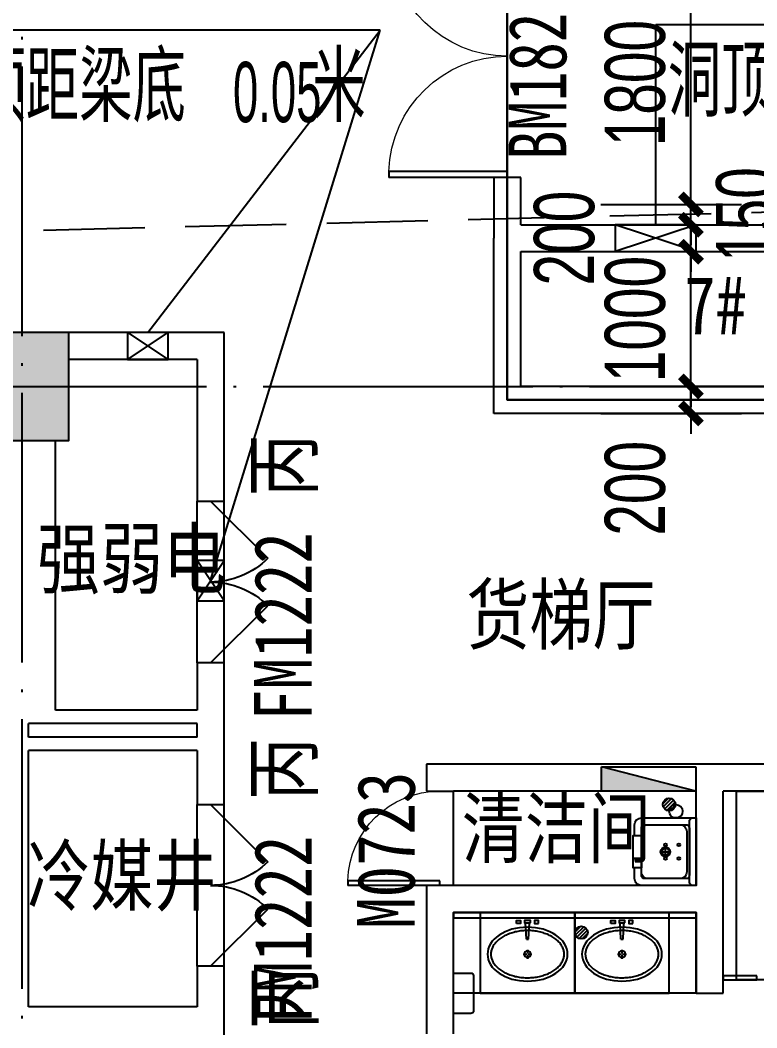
# Model space of a CAD drawing. Extents: x -409435 to 356702, y -107829 to 330904.
# Drawn here: x 32389 to 37850, y 101044 to 108517 of the extents above; entities that cross this region are included whole.
import ezdxf
from ezdxf.xclip import XClip

# ---------------------------------------------------------------- set-up
doc = ezdxf.new("R2010")
doc.units = 0
doc.header["$LTSCALE"] = 1000
doc.header["$MEASUREMENT"] = 0
doc.header["$XCLIPFRAME"] = 0
doc.linetypes.add('104-14# 核心筒$0$DOTE', pattern=[2.4200000000000004, 2, -0.2, 0.02, -0.2])
doc.linetypes.add('X-104 14#平面$0$109 3#平面$0$DASH', pattern=[0.35, 0.25, -0.1])
for name, color, linetype in [('01-标注_尺寸', 124, 'Continuous'), ('01-标注_符号', 200, 'Continuous'), ('02-TEXT_标注', 130, 'Continuous'), ('104-14# 核心筒$0$02-TEXT_标注', 130, 'Continuous'), ('104-14# 核心筒$0$02-TEXT_门窗', 151, 'Continuous'), ('104-14# 核心筒$0$A-C_门', 150, 'Continuous'), ('104-14# 核心筒$0$A-I_卫-洁具', 241, 'Continuous'), ('104-14# 核心筒$0$A-I_卫-隔断', 214, 'Continuous'), ('104-14# 核心筒$0$A-TECH_水', 3, 'Continuous'), ('104-14# 核心筒$0$A_AXIS-轴线', 36, '104-14# 核心筒$0$DOTE'), ('104-14# 核心筒$0$A_STR-砌块墙', 121, 'Continuous'), ('104-14# 核心筒$0$A_STR-砼柱', 51, 'Continuous'), ('104-14# 核心筒$0$DOOR_FIRE', 220, 'Continuous'), ('104-14# 核心筒$0$DOOR_FIRE_TEXT', 7, 'Continuous'), ('PUB_HATCH', 8, 'Continuous'), ('X-104 14#平面$0$02-TEXT_标注', 130, 'Continuous'), ('X-104 14#平面$0$02-TEXT_门窗', 151, 'Continuous'), ('X-104 14#平面$0$A-C_门', 150, 'Continuous'), ('X-104 14#平面$0$A-SUR_吊顶', 40, 'Continuous'), ('X-104 14#平面$0$A-TECH_暖通', 6, 'Continuous'), ('X-104 14#平面$0$A-TECH_水', 3, 'Continuous'), ('X-104 14#平面$0$A-TECH_电气', 240, 'Continuous'), ('X-104 14#平面$0$A_STR-砌块墙', 121, 'Continuous'), ('建-标注-文本', 254, 'Continuous'), ('建-标注-索引', 75, 'Continuous')]:
    doc.layers.add(name, color=color, linetype=linetype)
doc.layers.add('104-14# 核心筒$0$04-不打印_辅助线', color=165, linetype='Continuous', plot=False)
doc.layers.add('X-104 14#平面$0$000套内', color=226, linetype='Continuous', lineweight=30, plot=False)
doc.styles.add('104-14# 核心筒$0$_TCH_WINDOW', font='STXIHEI_0.TTF', dxfattribs={"width": 0.8, "height": 3.5})
doc.styles.add('104-14# 核心筒$0$Standard', font='STXIHEI_0.TTF', dxfattribs={"width": 0.8})
doc.styles.add('_TCH_DIM', font='ros.shx', dxfattribs={"width": 0.8, "height": 2, "bigfont": 'jd.shx'})
doc.styles.add('_TCH_DIM_T3', font='ros.shx', dxfattribs={"width": 0.7058823529411765, "bigfont": 'jd.shx'})
doc.styles.add('X-104 14#平面$0$_TCH_WINDOW', font='STXIHEI_0.TTF', dxfattribs={"width": 0.75, "height": 3.5})
doc.styles.add('X-104 14#平面$0$Standard', font='STXIHEI_0.TTF', dxfattribs={"width": 0.8})
doc.dimstyles.new('_TCH_ARCH&&150', dxfattribs={"dimtxt": 446.25, "dimasz": 150, "dimexe": 375, "dimexo": 450, "dimgap": 189.375, "dimtad": 1, "dimdec": 0, "dimzin": 0, "dimdsep": 46, "dimtxsty": '_TCH_DIM_T3', "dimblk": 'ARCHTICK', "dimcen": 0.09, "dimclrt": 7, "dimazin": 2, "dimtfac": 1, "dimtdec": 0, "dimtix": 1, "dimtmove": 2, "dimatfit": 3, "dimfxl": 0, "dimtolj": 1, "dimtzin": 0, "dimarcsym": 0})

# ---------------------------------------------------------------- blocks, each defined once
blk = doc.blocks.new('104-14# 核心筒$0$$lvtry$00000200')
at = {"color": 0}
for p, q in [((-109.7834388052506, -40.0000000100008, 1e-08), (-109.7834388052433, -469.6564289897615, 1e-08)), ((99.78343880524335, -30.0000000100008, 1e-08), (-99.78343880524335, -30.0000000100008, 1e-08)), ((109.7834388052361, -469.6564289897615, 1e-08), (109.7834388052361, -40.0000000100008, 1e-08))]:
    blk.add_line(p, q, dxfattribs=at)
at = {"color": 0, "elevation": 1e-08}
blk.add_lwpolyline([(99.78343880524335, -1.000080374069512e-08), (-99.78343880524335, -1.000080374069512e-08, 0.4142135623730951), (-139.7834388052433, -40.0000000100008), (-139.7834388052433, -479.6564289897615, 0.4142135623730951), (-29.78343880524335, -589.6564289897615), (29.78343880523607, -589.6564289897615, 0.4142135623730903), (139.7834388052361, -479.6564289897633), (139.7834388052361, -40.0000000100008, 0.4142135623730951)], format="xyb", close=True, dxfattribs=at)
blk.add_lwpolyline([(139.7834388052361, -469.6564289897615), (-139.7834388052433, -469.6564289897615)], dxfattribs=at)
at = {"color": 0}
blk.add_circle((0, -358.6146012114659, 1e-08), 20, dxfattribs=at)
for centre, start, end in [((-99.78343880525063, -40.0000000100008, 1e-08), 90, 180), ((99.78343880523607, -40.0000000100008, 1e-08), 0, 90)]:
    blk.add_arc(centre, 10, start, end, dxfattribs=at)
for p in [(0, 0), (0, -358.6146012114659, 1e-08)]:
    blk.add_point(p, dxfattribs=at)
blk = doc.blocks.new('104-14# 核心筒$0$hgfasg')
at = {"layer": '104-14# 核心筒$0$04-不打印_辅助线'}
blk.add_lwpolyline([(-450, 1400), (450, 1400), (450, 0), (-450, 0)], close=True, dxfattribs=at)
at = {"yscale": -1}
blk.add_blockref('104-14# 核心筒$0$$lvtry$00000200', (0, 200), dxfattribs=at)
blk = doc.blocks.new('104-14# 核心筒$0$meae')
for p, q in [((-215.039999999979, 0), (-243.7679999999818, 0)), ((-210, 5.039999999979045), (-210, 32.76000000000931)), ((-176.7359999999753, 0), (-204.9599999999627, 0)), ((-99.54815868195146, 8), (21.68149024352897, 14.3899337600451)), ((-99.54815868195146, -7.999999999941792), (-99.54815868195146, 8)), ((21.68149024352897, -14.3899337601033), (21.68149024352897, 14.3899337600451)), ((-210, -32.25599999999395), (-210, -5.039999999979045)), ((-99.54815868195146, -8.000000000058208), (21.68149024352897, -14.3899337601033))]:
    blk.add_line(p, q)
for points in [[(17.19145484233741, 81.35012003820157), (40, 81.35012003820157), (39.99999999994179, 51.35012003820157), (17.1914548422792, 51.35012003820157)], [(21.68149024352897, 21.35012003820157), (40, 21.35012003820157), (40, -21.35012003820157), (21.68149024352897, -21.35012003820157)], [(17.19145484233741, -81.35012003820157), (40, -81.35012003820157), (39.99999999994179, -51.35012003820157), (17.1914548422792, -51.35012003820157)]]:
    blk.add_lwpolyline(points, close=True)
at = {"const_width": 0.8399999999999999}
blk.add_lwpolyline([(-209.5800000000163, -0.1400000000139698, -0.9999999999999999), (-210.4199999999837, -0.1400000000139698, -0.9999999999999999)], format="xyb", close=True, dxfattribs=at)
blk.add_circle((-210, 0), 25.2)
blk.add_ellipse((-210, 0), major_axis=(0, -296.8388870928175), ratio=0.6737661697857759)
at = {"color": 8}
blk.add_open_spline([(-210, -271.838887092832), (-201.6286662275088, -271.838887092832), (-193.2556980797672, -270.8834744876949), (-176.5567826171755, -267.0318226981908), (-168.2292954665609, -264.1331208487391), (-151.7464247078751, -256.3412992825033), (-143.592075161112, -251.4461166422116), (-127.6688291439204, -239.6628589069005), (-119.9016611408442, -232.7743547918508), (-105.0053654383519, -217.100718463771), (-97.87740360945463, -208.3160983382841), (-84.50442564953119, -189.0367220979533), (-78.25994529254967, -178.5426552897552), (-66.86596525227651, -156.1005802754662), (-61.71665413689334, -144.1531549534993), (-52.68240508378949, -119.1104159536771), (-48.79751711455174, -106.0155586157343), (-42.41598126577446, -79.01830609660828), (-39.91934085072717, -65.11628590768669), (-36.39207964838715, -36.86706837144447), (-35.3614577781409, -22.5202054088586), (-34.79793056182098, 6.244822261855006), (-35.26502483320655, 20.66266644134885), (-37.68259151588427, 49.19399507466005), (-39.63306519814068, 63.30715293157846), (-44.95700291811954, 90.86129060061648), (-48.33046480413759, 104.3019146881416), (-56.39392556494568, 130.1611448710319), (-61.0838973345235, 142.5793309712317), (-71.62818411248736, 166.0733063118532), (-77.48238030000357, 177.1485642623738), (-90.15903716551838, 197.6798496269621), (-96.98112566315103, 207.1352148510632), (-111.3602107425686, 224.2113378457143), (-118.9163064261083, 231.8314545630128), (-134.510733252624, 245.1036245926516), (-142.547481424408, 250.7556368449004), (-158.868371842138, 260.0530890176306), (-167.1509793659789, 263.6999722997425), (-183.7976203592261, 269.0257272459567), (-192.162095878215, 270.7072330619558), (-208.8995512870024, 272.153067119536), (-217.2755150526064, 271.9185741905239), (-234.0031495776493, 269.526916392555), (-242.3573442720808, 267.3679324407713), (-258.9526960913208, 261.0731867576833), (-267.1936322519905, 256.9349128940958), (-283.3781850557425, 246.65468100406), (-291.3201072766096, 240.5117016318836), (-306.6623222918133, 226.2813428560039), (-314.0611830068519, 218.1942343084957), (-328.0653621423407, 200.2301868745126), (-334.6699371464783, 190.353927289194), (-346.859358667396, 169.044026111078), (-352.4439172392595, 157.6110181525), (-362.4072642970132, 133.476927122334), (-366.7859668953461, 120.7763437553076), (-374.1964356524404, 94.43610308453208), (-377.2281845823745, 80.79684587812517), (-381.8495765395346, 52.93462008907227), (-383.4392193020904, 38.71199739631265), (-385.1273327118251, 10.0537408667733), (-385.225804392132, -4.381569712015335), (-383.9285565786413, -33.08909023553133), (-382.5328362500295, -47.36097819061251), (-378.2902226594742, -75.36972922243876), (-375.4433290168527, -89.10625087702647), (-368.3874579074909, -115.6863969620317), (-364.1784936326439, -128.529630749661), (-354.5335200406262, -152.9902308470919), (-349.097582319926, -164.6071133053629), (-337.1786070214584, -186.3198765731067), (-330.6958189697471, -196.415140855941), (-316.9037533847149, -214.843760280055), (-309.5951420506462, -223.1764269854757), (-294.4000191528467, -237.9131964488188), (-286.5148495539906, -244.3169298697612), (-270.41386736813, -255.1213227973203), (-262.1997869724291, -259.5227866767091), (-245.6385630253353, -266.3373192788567), (-237.2919559226721, -268.7527736420161), (-222.6272707111784, -271.2949484957498), (-216.3134306632564, -271.838887092832), (-210, -271.838887092832)], degree=3, knots=[0, 0, 0, 0, 0.1541728099079682, 0.1541728099079682, 0.3083456198159364, 0.3083456198159364, 0.4625184297239047, 0.4625184297239047, 0.6166912396318729, 0.6166912396318729, 0.7708640495398411, 0.7708640495398411, 0.9250368594478093, 0.9250368594478093, 1.079209669355778, 1.079209669355778, 1.233382479263746, 1.233382479263746, 1.387555289171714, 1.387555289171714, 1.541728099079682, 1.541728099079682, 1.69590090898765, 1.69590090898765, 1.850073718895619, 1.850073718895619, 2.004246528803587, 2.004246528803587, 2.158419338711555, 2.158419338711555, 2.312592148619523, 2.312592148619523, 2.466764958527492, 2.466764958527492, 2.62093776843546, 2.62093776843546, 2.775110578343428, 2.775110578343428, 2.929283388251396, 2.929283388251396, 3.083456198159364, 3.083456198159364, 3.237629008067333, 3.237629008067333, 3.391801817975301, 3.391801817975301, 3.545974627883269, 3.545974627883269, 3.700147437791237, 3.700147437791237, 3.854320247699206, 3.854320247699206, 4.008493057607174, 4.008493057607174, 4.162665867515142, 4.162665867515142, 4.31683867742311, 4.31683867742311, 4.471011487331078, 4.471011487331078, 4.625184297239047, 4.625184297239047, 4.779357107147015, 4.779357107147015, 4.933529917054983, 4.933529917054983, 5.087702726962951, 5.087702726962951, 5.24187553687092, 5.24187553687092, 5.396048346778888, 5.396048346778888, 5.550221156686856, 5.550221156686856, 5.704393966594824, 5.704393966594824, 5.858566776502792, 5.858566776502792, 6.012739586410761, 6.012739586410761, 6.166912396318729, 6.166912396318729, 6.283185307179586, 6.283185307179586, 6.283185307179586, 6.283185307179586], dxfattribs=at)
at = {"layer": '104-14# 核心筒$0$04-不打印_辅助线'}
blk.add_lwpolyline([(-499.9999999998836, -349.9999999999418), (-499.9999999998836, 350.0000000000582), (100.0000000001164, 350.0000000000582), (100.0000000001164, -349.9999999999418)], close=True, dxfattribs=at)
blk = doc.blocks.new('104-14# 核心筒$0$hgfd')
at = {"color": 8}
for p, q in [((-38.49999971458601, 228.000000048185), (38.50000028541399, 227.9999999518077)), ((3.335953806526959e-07, 266.5000000000036), (2.372253220528364e-07, 189.5000000000036))]:
    blk.add_line(p, q, dxfattribs=at)
for points in [[(250, -3.504792402964085e-07), (-249.9999999999927, 3.504792402964085e-07), (-249.9999994917889, 406.0000003504792, -0.4142135623732199), (-199.9999994292011, 456.0000002878987), (-119.9999994292084, 456.0000001877597), (-119.9999994166865, 466.000000187767), (120.0000005833208, 465.9999998122548), (120.0000005708062, 455.9999998122548), (200.000000570777, 455.9999997121158, -0.414213562372991), (250.0000005081893, 405.9999996495353)], [(175.000000062566, 49.99999974339516), (-174.9999999374049, 50.00000025659756, -0.4142135623730927), (-199.9999999061183, 75.00000028789145), (-199.9999995230974, 381.0000002878987, -0.414213562373095), (-174.9999994917962, 406.0000002565976), (175.0000005082111, 405.9999997434024, -0.4142135623731322), (200.0000004769245, 380.9999997121085), (200.0000000938744, 74.99999971210127, -0.4142135623730573)], [(250, -3.504792402964085e-07), (-249.9999999999927, 3.504792402964085e-07), (-249.9999999686988, 25.00000035048652, -0.4142135623730971), (-224.9999999373977, 50.00000031918535), (225.0000000625878, 49.99999968082193, -0.4142135623730932), (250.0000000313012, 24.99999964952804)]]:
    blk.add_lwpolyline(points, format="xyb", close=True)
blk.add_lwpolyline([(120.0000005708062, 455.9999998122548), (200.000000570777, 455.9999997121158, -0.414213562373095), (250.0000005081893, 405.9999996495353), (250, -3.504792402964085e-07), (-249.9999999999927, 3.504792402964085e-07), (-249.9999994917889, 406.0000003504792, -0.4142135623730929), (-199.9999994292011, 456.0000002878987), (-119.9999994292084, 456.0000001877597)], format="xyb")
blk.add_lwpolyline([(120.0000005082184, 405.9999998122476), (-119.9999994917889, 406.0000001877524), (-119.9999994166865, 466.000000187767), (120.0000005833208, 465.9999998122548)], close=True)
blk.add_lwpolyline([(150.0000000876389, 69.99999977469633), (-149.9999999123756, 70.00000022531094, -0.4142135623730976), (-199.9999998497879, 120.0000002878915), (-199.9999995543913, 356.0000002878842, -0.414213562373095), (-149.9999994918035, 406.0000002253037), (150.0000005081965, 405.9999997746963, -0.414213562373095), (200.0000004456087, 355.9999997121085), (200.0000001502194, 119.9999997121231, -0.4142135623731096)], format="xyb", close=True, dxfattribs=at)
for centre, radius in [((-49.99999971457146, 228.0000000625914), 10), ((2.854139893315732e-07, 228.0000000000036), 35), ((50.00000028542127, 227.9999999374159), 10), ((-49.99999983975431, 128.0000000625841), 10), ((50.00000016025297, 127.9999999374159), 10)]:
    blk.add_circle(centre, radius)
blk.add_circle((2.854139893315732e-07, 228.0000000000036), 25, dxfattribs=at)
blk = doc.blocks.new('104-14# 核心筒$0$$DorLib2D$00000001')
for p, q in [((0.45, 0.9750000000000001), (0.5000000000000002, 0.9750000000000001)), ((0.45, 0), (0.45, 0.9750000000000001)), ((0.5, 0), (0.5, 0.9750000000000001)), ((0.5, 0), (0.45, 0))]:
    blk.add_line(p, q)
at = {"lineweight": 13}
blk.add_arc((0.475, 0), 0.975, 91.4692835813538, 180, dxfattribs=at)
blk = doc.blocks.new('104-14# 核心筒$0$$DorLib2D$00000116')
at = {"color": 0}
for p, q in [((-0.4999999999999929, 7.105427357601002e-15), (-0.146446609406766, 0.353553390593234)), ((0.5000000000000071, 7.105427357601002e-15), (0.1464466094067731, 0.353553390593234))]:
    blk.add_line(p, q, dxfattribs=at)
for centre, radius, start, end in [((-0.4999999999984652, 4.831690603168681e-13), 0.4999999999984674, 0, 45), ((0.4999999999977511, 9.059419880941277e-13), 0.4999999999976598, 135, 180)]:
    blk.add_arc(centre, radius, start, end, dxfattribs=at)
blk = doc.blocks.new('_FZH')
blk.add_lwpolyline([(-0.5, -0.5), (0.5, -0.5), (0.5, 0.5), (-0.5, 0.5)], close=True)
at = {"layer": 'PUB_HATCH'}
blk.add_solid([(-0.5, -0.5), (0.5, -0.5), (-0.5, 0.5), (0.5, 0.5)], dxfattribs=at)
blk = doc.blocks.new('104-14# 核心筒$0$$TwtSys$00000141')
for p, q in [((-94.19606303561523, 7.672111694559135), (-10.08309029082739, 91.78508443935061)), ((-94.19606303561523, 7.672111694559135), (-10.08309029082739, 91.78508443935061)), ((-87.21916889109707, -35.05448014085778), (35.05448014085778, 87.21916889110071)), ((-87.21916889109707, -35.05448014085778), (35.05448014085778, 87.21916889110071)), ((-66.46803743153214, -66.46803743153941), (66.46803743153214, 66.46803743153214)), ((-66.46803743153214, -66.46803743153578), (66.46803743153214, 66.46803743153214)), ((-32.35611368903483, -87.061266563549), (87.58274635417911, 32.87759347966494)), ((-32.35611368903483, -87.061266563549), (87.58274635417911, 32.87759347966858)), ((11.43110768805855, -92.25951895252001), (92.2594807012465, -11.43114593933933)), ((11.43110768805855, -92.25951895252001), (92.2594807012465, -11.43114593933933))]:
    blk.add_line(p, q)
blk.add_circle((0, 0), 94)
blk.add_circle((0, 0), 94)
blk = doc.blocks.new('104-14# 核心筒')
at = {"layer": '104-14# 核心筒$0$A-C_门'}
blk.add_line((35599.99999999997, 102100.0002014752), (35600, 102800.0002014752), dxfattribs=at)
at = {"layer": '104-14# 核心筒$0$A-I_卫-洁具', "ltscale": 0.1}
for points in [[(35599.99999999997, 101900.0002014753), (37400.00000000009, 101900.0002014762), (37400.00000000009, 101300.0002014762), (35599.99999999997, 101300.0002014753)], [(35600.00000000002, 101860.0002014752), (37400.00000000025, 101860.0002014748), (37400.00000000025, 101900.0002014748), (35600.00000000002, 101900.0002014752)]]:
    blk.add_lwpolyline(points, close=True, dxfattribs=at)
blk.add_lwpolyline([(35599.99999999997, 101150.0002014753), (35599.99999999997, 101450.0002014753), (35729.99999999997, 101450.0002014753, -0.414213562373095), (35749.99999999997, 101430.0002014753), (35749.99999999997, 101170.0002014753, -0.414213562373095), (35729.99999999997, 101150.0002014753)], format="xyb", close=True, dxfattribs=at)
at = {"layer": '104-14# 核心筒$0$A-I_卫-隔断'}
for p, q in [((37849.99999988874, 101430.0002014764), (37600.0000000001, 101430.0002014765)), ((37600.0000000001, 101430.0002014765), (37600.0000000001, 101400.0002014765)), ((37849.99999988874, 101400.0002014767), (37849.99999988874, 101430.0002014764)), ((37600.0000000001, 101400.0002014765), (37849.99999988874, 101400.0002014767))]:
    blk.add_line(p, q, dxfattribs=at)
at = {"layer": '104-14# 核心筒$0$A_AXIS-轴线'}
for p, q in [((32399.99999999997, 139633.6034567634), (32399.99999999997, 80554.87603027455)), ((-9370.123865286841, 105800), (120259.9219097959, 105800))]:
    blk.add_line(p, q, dxfattribs=at)
at = {"layer": '104-14# 核心筒$0$A_STR-砌块墙'}
for p, q in [((33899.99999994392, 106200.0000000002), (32750, 106199.9999999997)), ((33899.99999995194, 104950.0000000072), (33899.99999994392, 106200.0000000002)), ((33699.99999994519, 106000.0000000001), (32750, 105999.9999999995)), ((33699.99999994519, 106000.0000000001), (33699.99999995187, 104950.0000000059)), ((32649.99999996133, 103399.9999999998), (32649.99999994876, 105400)), ((33699.99999995187, 104950.0000000059), (33899.99999995194, 104950.0000000072)), ((33899.99999995956, 103750.0000000066), (33699.9999999595, 103750.0000000053)), ((33699.9999999595, 103750.0000000053), (33699.99999996171, 103399.9999999998)), ((33899.99999996202, 103350.0000000007), (33899.99999995956, 103750.0000000066)), ((33699.99999996171, 103399.9999999998), (32649.99999996133, 103399.9999999998)), ((33699.99999996224, 103299.9999999999), (32449.99999996236, 103300)), ((32449.99999996298, 103200.0000000003), (32449.99999996236, 103300)), ((33699.99999996288, 103200.0000000002), (33699.99999996224, 103299.9999999999)), ((33899.99999996329, 103150.0000000007), (33899.99999996202, 103350.0000000007)), ((33699.99999996288, 103200.0000000002), (32449.99999996298, 103200.0000000003)), ((33899.99999996612, 102700.0000000007), (33899.99999996329, 103150.0000000007)), ((33699.99999996358, 103100), (32449.99999996322, 103100.0000000001)), ((32449.99999997501, 101200.0000000002), (32449.99999996322, 103100.0000000001)), ((33699.99999996358, 103100), (33699.99999996609, 102699.9999999994)), ((35399.99999999992, 103000.0002015422), (35400.00000000003, 102800.0002014755)), ((37499.99999999994, 103000.0002015422), (35399.99999999992, 103000.0002015422)), ((38250.00029705988, 103000.0002015419), (37499.99999999994, 103000.0002015422)), ((35400.00000000003, 102800.0002014755), (35599.99999999975, 102800.0002014755)), ((37400.00000000017, 102800.0002015421), (35599.99999999983, 102800.0002015422)), ((37400.00000000015, 102100.0002014751), (37400.00000000017, 102800.0002015421)), ((37599.99999999991, 102000.0002014751), (37600.0000000001, 102800.0002015419)), ((38350.00029705989, 102800.0002015422), (37600.0000000001, 102800.0002015419)), ((33699.99999996609, 102699.9999999994), (33899.99999996612, 102700.0000000007)), ((35599.99999999981, 102100.0002014752), (35400.00000000006, 102100.0002014755)), ((35400.00000000006, 102100.0002014755), (35399.99999999997, 102000.0002014752)), ((37400.00000000015, 102100.0002014751), (35599.99999999981, 102100.0002014752)), ((35399.99999999997, 102000.0002014752), (35399.99999999996, 101000.0002015417)), ((37599.99999999991, 101300.0002014762), (37599.99999999991, 102000.0002014751)), ((37400.00000000012, 101900.0002014751), (35600.00000000002, 101900.0002014752)), ((35600.00000000001, 101000.0002015417), (35600.00000000002, 101900.0002014752)), ((37399.99999999991, 101300.0002014762), (37400.00000000012, 101900.0002014751)), ((33899.99999997376, 101500.0000000007), (33699.99999997371, 101499.9999999994)), ((33699.99999997371, 101499.9999999994), (33699.99999997566, 101200.0000000001)), ((33899.99999997632, 101100.0000000007), (33899.99999997376, 101500.0000000007)), ((37399.99999999991, 101300.0002014762), (37599.99999999991, 101300.0002014762)), ((33699.99999997566, 101200.0000000001), (32449.99999997501, 101200.0000000002)), ((33899.99999997811, 100800.0000000007), (33899.99999997632, 101100.0000000007))]:
    blk.add_line(p, q, dxfattribs=at)
at = {"layer": '104-14# 核心筒$0$DOOR_FIRE'}
for p, q in [((33699.99999995948, 103750.0000000055), (33699.99999995185, 104950.0000000055)), ((33899.99999995948, 103750.0000000068), (33899.99999995185, 104950.0000000068)), ((33699.99999997378, 101499.9999999994), (33699.99999996615, 102699.9999999994)), ((33899.99999997378, 101500.0000000007), (33899.99999996615, 102700.0000000007))]:
    blk.add_line(p, q, dxfattribs=at)
at = {"layer": '104-14# 核心筒$0$A-C_门'}
ref = blk.add_blockref('104-14# 核心筒$0$$DorLib2D$00000001', (35499.99999999999, 102450.0002014752), dxfattribs=dict(at, xscale=-700, yscale=700, zscale=200, rotation=89.99999999999815))
ref.add_attrib('A', 'M0723', (35313.92771921537, 101778.2466513652), dxfattribs={"layer": '104-14# 核心筒$0$02-TEXT_门窗', "height": 428.1386462882095, "rotation": 89.99999999999815, "style": '104-14# 核心筒$0$_TCH_WINDOW', "width": 0.8})
at = {"layer": '104-14# 核心筒$0$A-I_卫-洁具', "ltscale": 0.1}
for name, p, rotation in [('104-14# 核心筒$0$hgfasg', (38149.99999999997, 102800.0002014762), 180), ('104-14# 核心筒$0$hgfd', (37400.00000037823, 102350.0002014752), 89.99999999369672)]:
    blk.add_blockref(name, p, dxfattribs=dict(at, rotation=rotation))
at = {"layer": '104-14# 核心筒$0$A-I_卫-洁具', "ltscale": 0.1, "xscale": -1, "rotation": 270}
for p in [(36150.00000000015, 101800.0002014753), (36850.00000000015, 101800.000201475)]:
    blk.add_blockref('104-14# 核心筒$0$meae', p, dxfattribs=at)
at = {"layer": '104-14# 核心筒$0$A-TECH_水', "xscale": 0.5, "yscale": 0.5, "zscale": 0.5, "rotation": 180}
blk.add_blockref('104-14# 核心筒$0$$TwtSys$00000141', (37200.0000003782, 102700.000201441), dxfattribs=at)
at = {"layer": '104-14# 核心筒$0$A-TECH_水', "xscale": 0.5, "yscale": 0.5, "zscale": 0.5}
blk.add_blockref('104-14# 核心筒$0$$TwtSys$00000141', (36548.84705629465, 101750.0002014759), dxfattribs=at)
at = {"layer": '104-14# 核心筒$0$A_STR-砼柱', "xscale": 700, "yscale": 800, "zscale": 800}
blk.add_blockref('_FZH', (32399.99999999996, 105800), dxfattribs=at)
at = {"layer": '104-14# 核心筒$0$DOOR_FIRE', "xscale": 1200, "yscale": -1200, "zscale": 200}
for p, rotation in [((33799.99999995567, 104350.0000000062), 90.00000000036411), ((33799.99999996996, 102100.0000000001), 90.00000000036427)]:
    blk.add_blockref('104-14# 核心筒$0$$DorLib2D$00000116', p, dxfattribs=dict(at, rotation=rotation))
at = {"layer": '104-14# 核心筒$0$02-TEXT_标注', "style": '104-14# 核心筒$0$Standard', "width": 0.8}
for s, p in [('强弱电', (32513.23754414309, 104308.9335025476)), ('清洁间', (35663.13881785012, 102311.2244790343)), ('冷媒井', (32441.46828514172, 101958.1503304189))]:
    blk.add_text(s, height=428.1386462882095, dxfattribs=at).set_placement(p)
at = {"layer": '104-14# 核心筒$0$DOOR_FIRE_TEXT', "style": '104-14# 核心筒$0$_TCH_WINDOW', "width": 0.8}
for s, rotation, p in [('丙', 90.00000000036411, (34550.81469459189, 104981.1462882169)), ('FM1222', 90.00000000036411, (34550.81469460244, 103321.320960706)), ('丙', 90.00000000036427, (34550.81469459145, 102731.1462882107)), ('FM1222', 90.00000000036427, (34550.814694602, 101071.3209606998)), ('丙', 90.00000000036432, (34555.13133974811, 101031.1462882113))]:
    blk.add_text(s, height=428.1386462882095, rotation=rotation, dxfattribs=at).set_placement(p)
blk = doc.blocks.new('*U419')
blk.add_lwpolyline([(200.0000000000146, 0), (200.0000000000146, 300.0000000000036), (0, 300.0000000000036), (0, 0), (200.0000000000146, 0), (0, 300.0000000000036), (0, 0), (200.0000000000146, 300.0000000000036)])
blk = doc.blocks.new('X-104 14#平面$0$dd')
at = {"layer": 'X-104 14#平面$0$A-TECH_电气', "rotation": 270}
blk.add_blockref('*U419', (33247.50713198209, -192900.0000000001), dxfattribs=at)
at = {"layer": 'X-104 14#平面$0$A-TECH_电气'}
blk.add_blockref('*U419', (33762.70363487473, -194889.6873526203), dxfattribs=at)
blk = doc.blocks.new('X-104 14#平面$0$$TwtSys$00000434')
for p, q in [((-0.5, 0.5), (-0.5, -0.5)), ((-0.5, -0.5), (0.5, 0.5)), ((0.5, 0.5), (-0.5, 0.5)), ((0.5, -0.5), (0.5, 0.5)), ((-0.5, -0.5), (0.5, -0.5))]:
    blk.add_line(p, q)
blk.add_solid([(0.5, -0.5), (0.5, 0.5), (-0.5, -0.5)])
blk = doc.blocks.new('X-104 14#平面$0$A$C324F6C76')
at = {"layer": 'X-104 14#平面$0$A-TECH_水'}
blk.add_circle((-78649.99999999983, 102650.0002015422), 50, dxfattribs=at)
at = {"layer": 'X-104 14#平面$0$A-TECH_水', "xscale": -700, "yscale": 180, "zscale": 700, "rotation": 359.9999999999964}
blk.add_blockref('X-104 14#平面$0$$TwtSys$00000434', (-78851.20960331502, 102890.0002015422), dxfattribs=at)
blk = doc.blocks.new('*U421')
blk.add_lwpolyline([(200.0000000000146, 0), (200.0000000000146, 599.999999989468), (0, 599.999999989468), (0, 0), (200.0000000000146, 0), (0, 599.999999989468), (0, 0), (200.0000000000146, 599.999999989468)])
blk = doc.blocks.new('X-104 14#平面$0$sdfjladfiididid')
at = {"layer": 'X-104 14#平面$0$A-TECH_暖通', "rotation": 90}
blk.add_blockref('*U421', (37399.99999999965, 106800), dxfattribs=at)
blk = doc.blocks.new('X-104 14#平面$0$$DorLib2D$00000002')
for p, q in [((-0.5, -5.684341886080802e-17), (-0.5000000000000007, 0.4875)), ((-0.4750000000000007, 0.4875), (-0.5000000000000007, 0.4875)), ((-0.475, -2.842170943040401e-17), (-0.4750000000000007, 0.4875)), ((0.475, -2.842170943040401e-17), (0.4750000000000007, 0.4875)), ((0.4750000000000007, 0.4875), (0.5000000000000007, 0.4875)), ((0.5, -5.684341886080802e-17), (0.5000000000000007, 0.4875)), ((-0.5, -5.684341886080802e-17), (-0.475, -2.842170943040401e-17)), ((0.5, -5.684341886080802e-17), (0.475, -2.842170943040401e-17))]:
    blk.add_line(p, q)
at = {"lineweight": 13}
for centre, start, end in [((-0.4875, -4.263256414560601e-17), 0, 88.53071641864632), ((0.4875, -4.263256414560601e-17), 91.4692835813537, 180)]:
    blk.add_arc(centre, 0.4875, start, end, dxfattribs=at)
blk = doc.blocks.new('X-104 14#平面')
at = {"layer": 'X-104 14#平面$0$000套内'}
blk.add_lwpolyline([(23449.99999997408, 85694.67682755846), (23449.99999999808, 95599.99999999985), (26549.99999998094, 95599.99999999968), (26549.99999997618, 96799.9999999899), (32299.99999999985, 96800.00000001008), (32299.99999999984, 96700.00000000025), (41499.99999999997, 96700.00000000006), (41500.00000000015, 105700.0002015422), (36000.00000000017, 105700.0002015423), (36000.0000000002, 110450), (50399.99999999997, 110450), (50399.99999999997, 96800), (59399.99999999997, 96800), (59399.99999999997, 85343.10946673286), (40022.32293229448, 84342.9421127645), (40355.11795355842, 86432.77021739141), (23449.99999997408, 85694.67682755846)], close=True, dxfattribs=at)
at = {"layer": 'X-104 14#平面$0$A-SUR_吊顶', "linetype": 'X-104 14#平面$0$109 3#平面$0$DASH', "ltscale": 3}
blk.add_lwpolyline([(82466.90836727232, 86681.84620377094), (83499.79861224869, 89365.87986974466), (52926.63138341473, 88084.69072820139), (53490.98456484219, 90739.76369792261), (17309.27508788827, 90108.2096097883), (22065.35061267077, 106694.6160909118), (62738.31854365818, 107720.0106630568), (62307.51460251805, 106691.2327791137), (92309.43478519798, 108057.0529401743)], dxfattribs=at)
at = {"layer": 'X-104 14#平面$0$A_STR-砌块墙'}
for p, q in [((36100.0000000001, 107350.0000000005), (35900.00000000011, 107350.0000000005)), ((35900.00000000011, 107350.0000000005), (35900.00000000013, 106900)), ((36100.00000000012, 107000), (36100.0000000001, 107350.0000000005)), ((36100.00000000012, 107000), (41399.99999999964, 107000)), ((35900.0000000002, 105600.0002015422), (35900.00000000013, 106900)), ((36100.00000000019, 105800.0002015423), (36100.00000000023, 106800)), ((36100.00000000023, 106800), (41199.99999999964, 106800)), ((38250.00029705992, 105800.0002015423), (36100.00000000019, 105800.0002015423)), ((38250.00029705992, 105600.0002015423), (35900.0000000002, 105600.0002015422))]:
    blk.add_line(p, q, dxfattribs=at)
ref = blk.add_blockref('104-14# 核心筒', (0, 0))
XClip(ref).set_block_clipping_path([(-38664.36238214614, -25499.99999999997), (139216.5485069363, 330900)])
for name, p in [('X-104 14#平面$0$dd', (-62.7036349200508, 299100)), ('X-104 14#平面$0$A$C324F6C76', (115900, 0)), ('X-104 14#平面$0$sdfjladfiididid', (0, 0))]:
    blk.add_blockref(name, p)
at = {"layer": 'X-104 14#平面$0$A-C_门'}
ref = blk.add_blockref('X-104 14#平面$0$$DorLib2D$00000002', (36000.00000000017, 108250.0000000005), dxfattribs=dict(at, xscale=-1800, yscale=1800, zscale=200, rotation=89.99999999999805))
ref.add_attrib('A', 'BM1823', (36437.49999999999, 107480.1241812232), dxfattribs={"layer": 'X-104 14#平面$0$02-TEXT_门窗', "height": 428.1386462882095, "rotation": 89.99999999999805, "style": 'X-104 14#平面$0$_TCH_WINDOW', "width": 0.75})
at = {"layer": 'X-104 14#平面$0$02-TEXT_标注', "style": 'X-104 14#平面$0$Standard', "width": 0.8}
for s, p in [('7#', (37310.72390564065, 106188.0389107867)), ('货梯厅', (35696.82907400535, 103894.2660229923))]:
    blk.add_text(s, height=428.1386462882095, dxfattribs=at).set_placement(p)
blk = doc.blocks.new('ddcc')
at = {"layer": '01-标注_符号'}
for p, q in [((35056.76796220057, 108443.2758577225), (31595.98463120529, 108443.2758577225)), ((33334.80349706204, 106199.9999999999), (35056.76796220057, 108443.2758577225)), ((33799.99999995562, 104360.3126473797), (35056.76796220057, 108443.2758577225))]:
    blk.add_line(p, q, dxfattribs=at)
at = {"layer": '02-TEXT_标注', "style": '_TCH_DIM'}
for s, height, width, p in [('洞顶距梁底', 520.9302325581396, 0.8, (31638.24470638661, 107760.7758577225)), ('米', 520.9302325581396, 0.8, (34554.1516831308, 107760.7758577225)), ('0.05', 446.25, 0.5647058823529412, (33966.1516831308, 107760.7758577225))]:
    blk.add_text(s, height=height, dxfattribs=dict(at, width=width)).set_placement(p)
blk = doc.blocks.new('sjdfadsfiididdi')
at = {"layer": '建-标注-索引'}
for p, q in [((37100.00000000492, 107000), (37100.00000000492, 108483.8803377342)), ((37100.00000000492, 108483.8803377342), (39539.08620736004, 108483.8803377342))]:
    blk.add_line(p, q, dxfattribs=at)
at = {"layer": '建-标注-文本', "style": '_TCH_DIM', "width": 0.8}
blk.add_text('洞顶贴梁底', height=520.9302325581396, dxfattribs=at).set_placement((37190.42341666236, 107801.3803377342))
blk = doc.blocks.new('_ArchTick')
at = {"color": 0, "linetype": 'ByBlock', "const_width": 0.4}
blk.add_lwpolyline([(-0.5, -0.5), (0.5, 0.5)], dxfattribs=at)
blk = doc.blocks.new('*D1316')
at = {"layer": '01-标注_尺寸', "color": 0, "lineweight": -2, "transparency": 16777216}
for p, q in [((37361.40869455495, 105800.0002015425), (37361.40869455495, 105950.0002015425)), ((36694.44266297145, 105800.0002015425), (37736.40869455495, 105800.0002015425)), ((37361.40869455495, 105600.0002015425), (37361.40869455495, 105800.0002015425)), ((36694.44266297141, 105600.0002015425), (37736.40869455495, 105600.0002015425)), ((37361.40869455495, 105600.0002015425), (37361.40869455495, 105450.0002015425))]:
    blk.add_line(p, q, dxfattribs=at)
at = {"layer": 'Defpoints', "color": 0, "transparency": 16777216}
for p in [(36244.44266297145, 105800.0002015425), (37361.40869455495, 105800.0002015425), (36244.44266297141, 105600.0002015425)]:
    blk.add_point(p, dxfattribs=at)
at = {"layer": '01-标注_尺寸', "color": 0, "lineweight": -2, "transparency": 16777216, "xscale": 150, "yscale": 150, "zscale": 150}
for p, rotation in [((37361.40869455495, 105800.0002015425), 270), ((37361.40869455495, 105600.0002015425), 90)]:
    blk.add_blockref('_ArchTick', p, dxfattribs=dict(at, rotation=rotation))
at = {"layer": '01-标注_尺寸', "color": 7, "transparency": 16777216, "insert": (36948.90869455483, 105045.0002015423), "char_height": 446.25, "attachment_point": 5, "rotation": 90, "style": '_TCH_DIM_T3'}
blk.add_mtext('\\A1;200', dxfattribs=at)
blk = doc.blocks.new('*D1317')
at = {"layer": '01-标注_尺寸', "color": 0, "lineweight": -2, "transparency": 16777216}
for p, q in [((37361.40869455506, 106800.0000000002), (37361.40869455506, 106950.0000000002)), ((36694.44266297164, 106800.0000000002), (37736.40869455506, 106800.0000000002)), ((37361.40869455506, 105800.0002015425), (37361.40869455506, 106800.0000000002)), ((36694.44266297145, 105800.0002015425), (37736.40869455506, 105800.0002015425)), ((37361.40869455506, 105800.0002015425), (37361.40869455506, 105650.0002015425))]:
    blk.add_line(p, q, dxfattribs=at)
at = {"layer": 'Defpoints', "color": 0, "transparency": 16777216}
for p in [(36244.44266297164, 106800.0000000002), (37361.40869455506, 106800.0000000002), (36244.44266297145, 105800.0002015425)]:
    blk.add_point(p, dxfattribs=at)
at = {"layer": '01-标注_尺寸', "color": 0, "lineweight": -2, "transparency": 16777216, "xscale": 150, "yscale": 150, "zscale": 150}
for p, rotation in [((37361.40869455506, 106800.0000000002), 270), ((37361.40869455506, 105800.0002015425), 90)]:
    blk.add_blockref('_ArchTick', p, dxfattribs=dict(at, rotation=rotation))
at = {"layer": '01-标注_尺寸', "color": 7, "transparency": 16777216, "insert": (36948.90869455504, 106300.0001007714), "char_height": 446.25, "attachment_point": 5, "rotation": 90, "style": '_TCH_DIM_T3'}
blk.add_mtext('\\A1;1000', dxfattribs=at)
blk = doc.blocks.new('*D1318')
at = {"layer": '01-标注_尺寸', "color": 0, "lineweight": -2, "transparency": 16777216}
for p, q in [((37361.40869455517, 107000), (37361.40869455517, 107150)), ((36694.44266297168, 107000), (37736.40869455517, 107000)), ((37361.40869455517, 106800.0000000002), (37361.40869455517, 107000)), ((36694.44266297164, 106800.0000000002), (37736.40869455517, 106800.0000000002)), ((37361.40869455517, 106800.0000000002), (37361.40869455517, 106650.0000000002))]:
    blk.add_line(p, q, dxfattribs=at)
at = {"layer": 'Defpoints', "color": 0, "transparency": 16777216}
for p in [(36244.44266297168, 107000), (37361.40869455517, 107000), (36244.44266297164, 106800.0000000002)]:
    blk.add_point(p, dxfattribs=at)
at = {"layer": '01-标注_尺寸', "color": 0, "lineweight": -2, "transparency": 16777216, "xscale": 150, "yscale": 150, "zscale": 150}
for p, rotation in [((37361.40869455517, 107000), 270), ((37361.40869455517, 106800.0000000002), 90)]:
    blk.add_blockref('_ArchTick', p, dxfattribs=dict(at, rotation=rotation))
at = {"layer": '01-标注_尺寸', "color": 7, "transparency": 16777216, "insert": (36423.90869455518, 106900.0000000001), "char_height": 446.25, "attachment_point": 5, "rotation": 90, "style": '_TCH_DIM_T3'}
blk.add_mtext('\\A1;200', dxfattribs=at)
blk = doc.blocks.new('*D1319')
at = {"layer": '01-标注_尺寸', "color": 0, "lineweight": -2, "transparency": 16777216}
for p, q in [((37361.4086945552, 107150.0000000005), (37361.4086945552, 107300.0000000005)), ((36694.44266297171, 107150.0000000005), (37736.4086945552, 107150.0000000005)), ((37361.4086945552, 107000), (37361.4086945552, 107150.0000000005)), ((36694.44266297168, 107000), (37736.4086945552, 107000)), ((37361.4086945552, 107000), (37361.4086945552, 106850))]:
    blk.add_line(p, q, dxfattribs=at)
at = {"layer": 'Defpoints', "color": 0, "transparency": 16777216}
for p in [(36244.44266297171, 107150.0000000005), (37361.4086945552, 107150.0000000005), (36244.44266297168, 107000)]:
    blk.add_point(p, dxfattribs=at)
at = {"layer": '01-标注_尺寸', "color": 0, "lineweight": -2, "transparency": 16777216, "xscale": 150, "yscale": 150, "zscale": 150}
for p, rotation in [((37361.4086945552, 107150.0000000005), 270), ((37361.4086945552, 107000), 90)]:
    blk.add_blockref('_ArchTick', p, dxfattribs=dict(at, rotation=rotation))
at = {"layer": '01-标注_尺寸', "color": 7, "transparency": 16777216, "insert": (37773.9086945552, 107074.9999999999), "char_height": 446.25, "attachment_point": 5, "rotation": 90, "style": '_TCH_DIM_T3'}
blk.add_mtext('\\A1;150', dxfattribs=at)
blk = doc.blocks.new('*D1320')
at = {"layer": '01-标注_尺寸', "color": 0, "lineweight": -2, "transparency": 16777216}
for p, q in [((36694.44266297204, 108950.0000000005), (37736.40869455539, 108950.0000000005)), ((37361.40869455539, 107150.0000000005), (37361.40869455539, 108950.0000000005)), ((36694.44266297171, 107150.0000000005), (37736.40869455539, 107150.0000000005))]:
    blk.add_line(p, q, dxfattribs=at)
at = {"layer": 'Defpoints', "color": 0, "transparency": 16777216}
for p in [(36244.44266297204, 108950.0000000005), (37361.40869455539, 108950.0000000005), (36244.44266297171, 107150.0000000005)]:
    blk.add_point(p, dxfattribs=at)
at = {"layer": '01-标注_尺寸', "color": 0, "lineweight": -2, "transparency": 16777216, "xscale": 150, "yscale": 150, "zscale": 150}
for p, rotation in [((37361.40869455539, 108950.0000000005), 90), ((37361.40869455539, 107150.0000000005), 270)]:
    blk.add_blockref('_ArchTick', p, dxfattribs=dict(at, rotation=rotation))
at = {"layer": '01-标注_尺寸', "color": 7, "transparency": 16777216, "insert": (36948.90869455537, 108050.0000000005), "char_height": 446.25, "attachment_point": 5, "rotation": 90, "style": '_TCH_DIM_T3'}
blk.add_mtext('\\A1;1800', dxfattribs=at)

msp = doc.modelspace()

# ---------------------------------------------------------------- block references
for name in ['X-104 14#平面', 'ddcc', 'sjdfadsfiididdi']:
    msp.add_blockref(name, (0, 0))

# ---------------------------------------------------------------- dimensions: what is measured, and where the dimension line sits
at = {"layer": '01-标注_尺寸'}
for p1, p2, distance, picture, middle in [((36244.44266297171, 107150.0000000005), (36244.44266297204, 108950.0000000005), -1116.9660315833535, '*D1320', (36948.90869455537, 108050.0000000005)), ((36244.44266297145, 105800.0002015425), (36244.44266297164, 106800.0000000002), -1116.966031583419, '*D1317', (36948.90869455504, 106300.0001007714))]:
    dim = msp.add_aligned_dim(p1=p1, p2=p2, distance=distance, dimstyle='_TCH_ARCH&&150', dxfattribs=at)
    dim.commit()
    dim.dimension.update_dxf_attribs({"geometry": picture, "text_midpoint": middle})
for base, p1, p2, angle, picture, middle in [((37361.4086945552, 107150.0000000005), (36244.44266297168, 107000), (36244.44266297171, 107150.0000000005), 89.99999999998889, '*D1319', (37773.9086945552, 107074.9999999999)), ((37361.40869455517, 107000), (36244.44266297164, 106800.0000000002), (36244.44266297168, 107000), 89.9999999999875, '*D1318', (36423.90869455518, 106900.0000000001)), ((37361.40869455495, 105800.0002015425), (36244.44266297141, 105600.0002015425), (36244.44266297145, 105800.0002015425), 89.9999999999875, '*D1316', (36948.90869455483, 105045.0002015423))]:
    dim = msp.add_linear_dim(base=base, p1=p1, p2=p2, angle=angle, dimstyle='_TCH_ARCH&&150', dxfattribs=at)
    dim.commit()
    dim.dimension.update_dxf_attribs({"geometry": picture, "text_midpoint": middle, "dimtype": 161})

doc.saveas('drawing.dxf')
